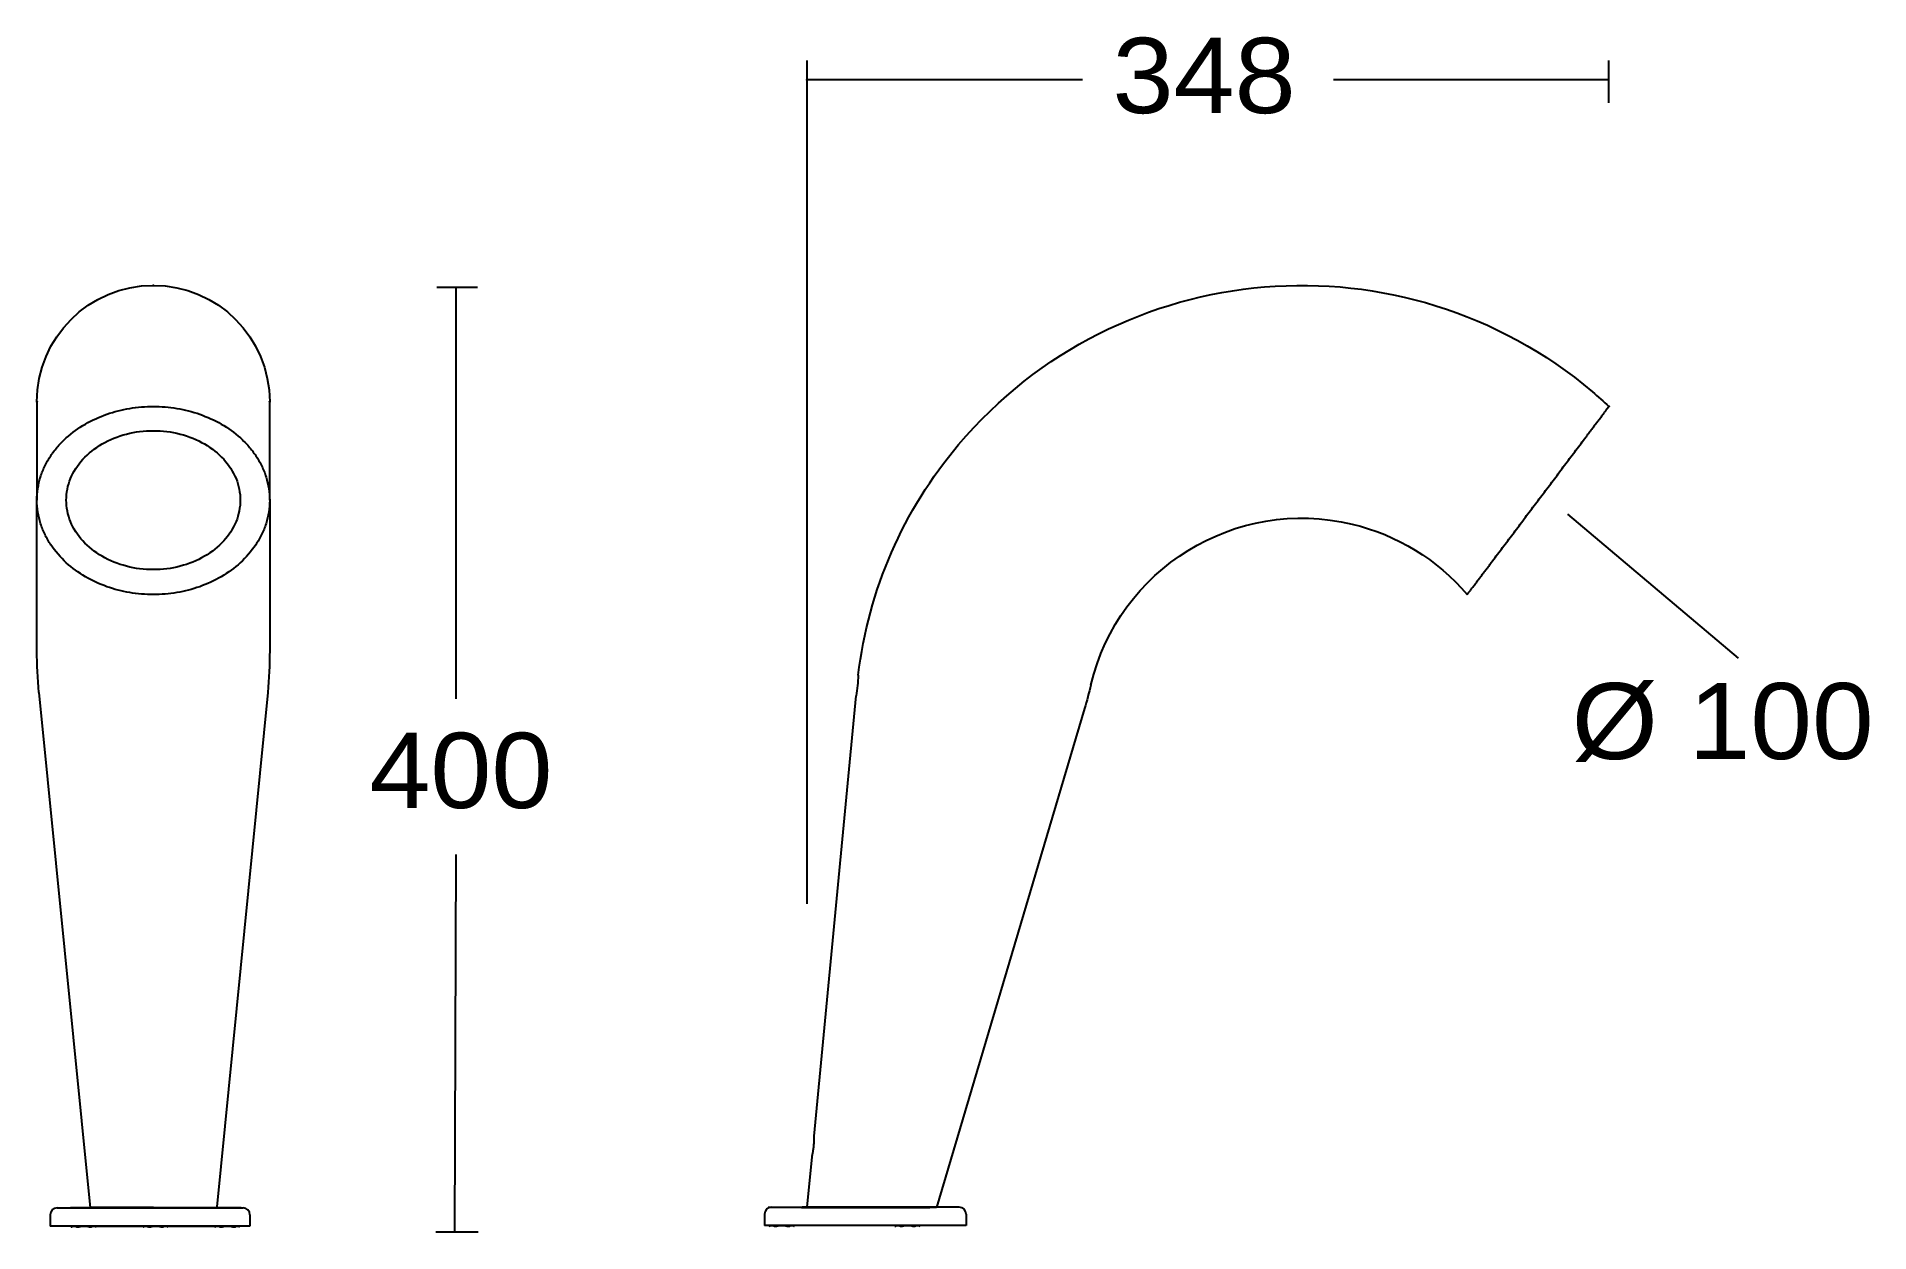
# Model space of a CAD drawing. Extents: x 15 to 189, y 57 to 170.
import ezdxf

# ---------------------------------------------------------------- set-up
doc = ezdxf.new("R2010")
doc.units = 0
doc.layers.add('LIVELLO_1', color=160, linetype='Continuous')
doc.styles.add('STD', font='txt')

# ---------------------------------------------------------------- blocks, each defined once
blk = doc.blocks.new('AI9-BLK1')
at = {"layer": 'LIVELLO_1', "color": 7}
for p, q in [((-13.71, -26.26), (-13.71, 53.74)), ((62.36, 49.73), (62.36, 53.74)), ((12.42, 51.91), (-13.71, 51.91)), ((62.36, 51.91), (36.24, 51.91)), ((-44.99, 32.21), (-48.85, 32.21)), ((-47.03, -6.82), (-47.03, 32.21)), ((-86.8, 21.36), (-86.8, 12.03)), ((-64.71, 12.03), (-64.71, 21.36)), ((-80.61, 17.37), (-80.34, 17.51)), ((-80.34, 17.51), (-80.07, 17.65)), ((-80.07, 17.65), (-79.79, 17.78)), ((-79.79, 17.78), (-79.5, 17.9)), ((-79.5, 17.9), (-79.21, 18.02)), ((-79.21, 18.02), (-78.91, 18.12)), ((-78.91, 18.12), (-78.61, 18.22)), ((-78.61, 18.22), (-78.31, 18.3)), ((-78.31, 18.3), (-77.99, 18.38)), ((-77.99, 18.38), (-77.68, 18.44)), ((-77.68, 18.44), (-77.36, 18.5)), ((-77.36, 18.5), (-77.05, 18.54)), ((-77.05, 18.54), (-76.72, 18.58)), ((-76.72, 18.58), (-76.4, 18.6)), ((-76.4, 18.6), (-76.08, 18.62)), ((-76.08, 18.62), (-75.75, 18.62)), ((-75.75, 18.62), (-75.43, 18.62)), ((-75.43, 18.62), (-75.11, 18.6)), ((-75.11, 18.6), (-74.78, 18.58)), ((-74.78, 18.58), (-74.46, 18.54)), ((-74.46, 18.54), (-74.14, 18.5)), ((-74.14, 18.5), (-73.83, 18.44)), ((-73.83, 18.44), (-73.51, 18.38)), ((-73.51, 18.38), (-73.2, 18.3)), ((-73.2, 18.3), (-72.9, 18.22)), ((-72.9, 18.22), (-72.59, 18.12)), ((-72.59, 18.12), (-72.3, 18.02)), ((-72.3, 18.02), (-72, 17.9)), ((-72, 17.9), (-71.72, 17.78)), ((-71.72, 17.78), (-71.44, 17.65)), ((-71.44, 17.65), (-71.17, 17.51)), ((-71.17, 17.51), (-70.9, 17.37)), ((-82.79, 15.48), (-82.62, 15.69)), ((-82.62, 15.69), (-82.43, 15.91)), ((-82.43, 15.91), (-82.24, 16.11)), ((-82.24, 16.11), (-82.03, 16.31)), ((-82.03, 16.31), (-81.82, 16.51)), ((-81.82, 16.51), (-81.59, 16.69)), ((-81.59, 16.69), (-81.36, 16.87)), ((-81.36, 16.87), (-81.12, 17.04)), ((-81.12, 17.04), (-80.86, 17.21)), ((-80.86, 17.21), (-80.61, 17.37)), ((-70.9, 17.37), (-70.64, 17.21)), ((-70.64, 17.21), (-70.39, 17.04)), ((-70.39, 17.04), (-70.15, 16.87)), ((-70.15, 16.87), (-69.92, 16.69)), ((-69.92, 16.69), (-69.69, 16.51)), ((-69.69, 16.51), (-69.48, 16.31)), ((-69.48, 16.31), (-69.27, 16.11)), ((-69.27, 16.11), (-69.07, 15.91)), ((-69.07, 15.91), (-68.89, 15.69)), ((-68.89, 15.69), (-68.71, 15.48)), ((-83.7, 13.82), (-83.61, 14.07)), ((-83.61, 14.07), (-83.5, 14.31)), ((-83.5, 14.31), (-83.38, 14.55)), ((-83.38, 14.55), (-83.25, 14.79)), ((-83.25, 14.79), (-83.11, 15.03)), ((-83.11, 15.03), (-82.96, 15.25)), ((-82.96, 15.25), (-82.79, 15.48)), ((-68.71, 15.48), (-68.55, 15.25)), ((-68.55, 15.25), (-68.4, 15.03)), ((-68.4, 15.03), (-68.26, 14.79)), ((-68.26, 14.79), (-68.13, 14.55)), ((-68.13, 14.55), (-68.01, 14.31)), ((-68.01, 14.31), (-67.9, 14.07)), ((-67.9, 14.07), (-67.81, 13.82)), ((-84.01, 12.03), (-84, 12.29)), ((-84, 12.29), (-83.98, 12.55)), ((-83.98, 12.55), (-83.95, 12.81)), ((-83.95, 12.81), (-83.91, 13.06)), ((-83.91, 13.06), (-83.85, 13.32)), ((-83.85, 13.32), (-83.78, 13.57)), ((-83.78, 13.57), (-83.7, 13.82)), ((-67.81, 13.82), (-67.73, 13.57)), ((-67.73, 13.57), (-67.66, 13.32)), ((-67.66, 13.32), (-67.6, 13.06)), ((-67.6, 13.06), (-67.56, 12.81)), ((-67.56, 12.81), (-67.52, 12.55)), ((-67.52, 12.55), (-67.51, 12.29)), ((-67.51, 12.29), (-67.5, 12.03)), ((-86.8, -2.26), (-86.8, 12.03)), ((-84, 11.77), (-84.01, 12.03)), ((-83.98, 11.51), (-84, 11.77)), ((-83.95, 11.26), (-83.98, 11.51)), ((-83.91, 11), (-83.95, 11.26)), ((-83.85, 10.75), (-83.91, 11)), ((-83.78, 10.49), (-83.85, 10.75)), ((-83.7, 10.24), (-83.78, 10.49)), ((-67.73, 10.49), (-67.81, 10.24)), ((-67.66, 10.75), (-67.73, 10.49)), ((-67.6, 11), (-67.66, 10.75)), ((-67.56, 11.26), (-67.6, 11)), ((-67.52, 11.51), (-67.56, 11.26)), ((-67.51, 11.77), (-67.52, 11.51)), ((-67.5, 12.03), (-67.51, 11.77)), ((-64.71, 12.03), (-64.71, -2.26)), ((58.42, 10.71), (74.63, -2.96)), ((-83.61, 9.99), (-83.7, 10.24)), ((-83.5, 9.75), (-83.61, 9.99)), ((-83.38, 9.51), (-83.5, 9.75)), ((-83.25, 9.27), (-83.38, 9.51)), ((-83.11, 9.04), (-83.25, 9.27)), ((-82.96, 8.81), (-83.11, 9.04)), ((-82.79, 8.59), (-82.96, 8.81)), ((-68.55, 8.81), (-68.71, 8.59)), ((-68.4, 9.04), (-68.55, 8.81)), ((-68.26, 9.27), (-68.4, 9.04)), ((-68.13, 9.51), (-68.26, 9.27)), ((-68.01, 9.75), (-68.13, 9.51)), ((-67.9, 9.99), (-68.01, 9.75)), ((-67.81, 10.24), (-67.9, 9.99)), ((-82.62, 8.37), (-82.79, 8.59)), ((-82.43, 8.16), (-82.62, 8.37)), ((-82.24, 7.95), (-82.43, 8.16)), ((-82.03, 7.75), (-82.24, 7.95)), ((-81.82, 7.56), (-82.03, 7.75)), ((-81.59, 7.37), (-81.82, 7.56)), ((-81.36, 7.19), (-81.59, 7.37)), ((-81.12, 7.02), (-81.36, 7.19)), ((-80.86, 6.85), (-81.12, 7.02)), ((-70.39, 7.02), (-70.64, 6.85)), ((-70.15, 7.19), (-70.39, 7.02)), ((-69.92, 7.37), (-70.15, 7.19)), ((-69.69, 7.56), (-69.92, 7.37)), ((-69.48, 7.75), (-69.69, 7.56)), ((-69.27, 7.95), (-69.48, 7.75)), ((-69.07, 8.16), (-69.27, 7.95)), ((-68.89, 8.37), (-69.07, 8.16)), ((-68.71, 8.59), (-68.89, 8.37)), ((-80.61, 6.7), (-80.86, 6.85)), ((-80.34, 6.55), (-80.61, 6.7)), ((-80.07, 6.41), (-80.34, 6.55)), ((-79.79, 6.28), (-80.07, 6.41)), ((-79.5, 6.16), (-79.79, 6.28)), ((-79.21, 6.04), (-79.5, 6.16)), ((-78.91, 5.94), (-79.21, 6.04)), ((-78.61, 5.85), (-78.91, 5.94)), ((-78.31, 5.76), (-78.61, 5.85)), ((-77.99, 5.68), (-78.31, 5.76)), ((-77.68, 5.62), (-77.99, 5.68)), ((-77.36, 5.56), (-77.68, 5.62)), ((-77.05, 5.52), (-77.36, 5.56)), ((-76.72, 5.48), (-77.05, 5.52)), ((-76.4, 5.46), (-76.72, 5.48)), ((-76.08, 5.44), (-76.4, 5.46)), ((-75.75, 5.44), (-76.08, 5.44)), ((-75.43, 5.44), (-75.75, 5.44)), ((-75.11, 5.46), (-75.43, 5.44)), ((-74.78, 5.48), (-75.11, 5.46)), ((-74.46, 5.52), (-74.78, 5.48)), ((-74.14, 5.56), (-74.46, 5.52)), ((-73.83, 5.62), (-74.14, 5.56)), ((-73.51, 5.68), (-73.83, 5.62)), ((-73.2, 5.76), (-73.51, 5.68)), ((-72.9, 5.85), (-73.2, 5.76)), ((-72.59, 5.94), (-72.9, 5.85)), ((-72.3, 6.04), (-72.59, 5.94)), ((-72, 6.16), (-72.3, 6.04)), ((-71.72, 6.28), (-72, 6.16)), ((-71.44, 6.41), (-71.72, 6.28)), ((-71.17, 6.55), (-71.44, 6.41)), ((-70.9, 6.7), (-71.17, 6.55)), ((-70.64, 6.85), (-70.9, 6.7)), ((-86.6, -6.22), (-81.76, -55.12)), ((-64.9, -6.22), (-69.73, -55.01)), ((-13.06, -48.31), (-9.07, -6.54)), ((12.61, -7.74), (-1.44, -55.07)), ((-47.13, -57.44), (-47.03, -21.59)), ((-13.71, -55.06), (-13.25, -50.28)), ((-84.88, -55.13), (-78.96, -55.13)), ((-83.61, -55.13), (-81.03, -55.13)), ((-81.03, -55.13), (-83.61, -55.13)), ((-80.64, -55.13), (-81.98, -55.13)), ((-75.75, -55.07), (-81.77, -55.07)), ((-80.64, -55.13), (-67.24, -55.13)), ((-75.75, -55.07), (-69.73, -55.07)), ((-69.49, -55.13), (-72.07, -55.13)), ((-17.42, -55.06), (-11.12, -55.06)), ((-14.23, -55.08), (-2.07, -55.08)), ((0.71, -55.06), (-14.17, -55.06)), ((-1.44, -55.07), (-13.71, -55.07)), ((-5.26, -55.06), (-1.56, -55.06)), ((-85.53, -55.77), (-85.53, -56.85)), ((-84.45, -56.85), (-85.53, -56.85)), ((-66.59, -56.85), (-84.45, -56.85)), ((-83.51, -56.95), (-83.41, -56.85)), ((-83.41, -56.85), (-81.24, -56.85)), ((-82.83, -56.95), (-83.01, -56.95)), ((-81.65, -56.95), (-81.82, -56.95)), ((-81.39, -56.85), (-69.65, -56.85)), ((-81.14, -56.95), (-81.24, -56.85)), ((-76.71, -56.95), (-76.6, -56.85)), ((-76.6, -56.85), (-74.44, -56.85)), ((-76.03, -56.95), (-76.2, -56.95)), ((-74.85, -56.95), (-75.02, -56.95)), ((-74.34, -56.95), (-74.44, -56.85)), ((-69.91, -56.95), (-69.8, -56.85)), ((-69.8, -56.85), (-67.64, -56.85)), ((-69.23, -56.95), (-69.4, -56.95)), ((-68.04, -56.95), (-68.22, -56.95)), ((-67.53, -56.95), (-67.64, -56.85)), ((-66.59, -55.77), (-66.59, -56.85)), ((-17.75, -55.71), (-17.75, -56.79)), ((1.37, -56.79), (-17.75, -56.79)), ((-17.32, -56.9), (-17.21, -56.79)), ((-17.21, -56.79), (-15.03, -56.79)), ((-16.63, -56.9), (-16.81, -56.9)), ((-15.44, -56.9), (-15.61, -56.9)), ((-14.92, -56.9), (-15.03, -56.79)), ((-5.38, -56.9), (-5.27, -56.79)), ((-5.27, -56.79), (-3.09, -56.79)), ((-4.69, -56.9), (-4.86, -56.9)), ((-3.49, -56.9), (-3.67, -56.9)), ((-2.98, -56.9), (-3.09, -56.79)), ((1.37, -55.71), (1.37, -56.79)), ((-44.94, -57.44), (-48.95, -57.44))]:
    blk.add_line(p, q, dxfattribs=at)
blk.add_lwpolyline([(-67.43, -55.13), (-70.01, -55.13), (-67.43, -55.13)], dxfattribs=at)
for centre, major_axis, ratio in [((-13.71, 51.91), (-0.0016, -0.0255), 0.977923), ((-75.75, 32.41), (-0.0239, 0), 0.978655), ((-75.75, 32.41), (-0.0239, 0), 0.978655), ((-47.03, 32.21), (-0.0239, 0), 0.978655), ((-86.8, 21.36), (-0.025, 0), 0.938159), ((-86.8, 21.36), (-0.025, 0), 0.938159), ((-86.8, 21.36), (-0.025, 0), 0.938159), ((-64.71, 21.36), (-0.0239, 0), 0.982275), ((-64.71, 21.36), (-0.0239, 0), 0.982275), ((-64.71, 21.36), (-0.0239, 0), 0.982275), ((62.37, 20.92), (-0.0005, -0.0255), 0.938996), ((62.37, 20.92), (-0.0005, -0.0255), 0.938996), ((62.37, 20.92), (-0.0005, -0.0255), 0.938996), ((-81.77, -55.07), (-0.0239, 0), 0.982275), ((-81.77, -55.07), (-0.0239, 0), 0.982275), ((-14.23, -55.08), (-0.0245, 0), 0.957746), ((-14.23, -55.08), (-0.0245, 0), 0.957746), ((-13.71, -55.06), (-0.0016, -0.0255), 0.977923)]:
    blk.add_ellipse(centre, major_axis=major_axis, ratio=ratio, dxfattribs=at)
for points, knots in [([(0.66, 17.3), (15.88, 35.29), (42.8, 37.53), (60.8, 22.31), (61.33, 21.86), (61.85, 21.4), (62.36, 20.92)], [0, 0, 0, 0, 1, 1, 1, 2, 2, 2, 2]), ([(-75.75, 3.07), (-76.5, 3.07), (-77.25, 3.13), (-77.99, 3.26), (-78.73, 3.38), (-79.46, 3.57), (-80.16, 3.82), (-80.87, 4.07), (-81.55, 4.39), (-82.2, 4.76), (-82.84, 5.14), (-83.45, 5.58), (-84.01, 6.09), (-84.56, 6.6), (-85.06, 7.17), (-85.47, 7.79), (-85.68, 8.1), (-85.87, 8.43), (-86.03, 8.76), (-86.19, 9.1), (-86.33, 9.45), (-86.45, 9.8), (-86.56, 10.16), (-86.65, 10.52), (-86.71, 10.89), (-86.77, 11.26), (-86.8, 11.64), (-86.8, 12.01), (-86.8, 12.38), (-86.77, 12.76), (-86.71, 13.13), (-86.65, 13.5), (-86.57, 13.87), (-86.46, 14.22), (-86.35, 14.58), (-86.21, 14.93), (-86.04, 15.26), (-85.88, 15.6), (-85.69, 15.92), (-85.49, 16.24), (-85.28, 16.55), (-85.05, 16.85), (-84.8, 17.13), (-84.56, 17.41), (-84.3, 17.68), (-84.02, 17.93), (-83.46, 18.43), (-82.85, 18.87), (-82.2, 19.25), (-81.55, 19.62), (-80.87, 19.93), (-80.16, 20.18), (-79.46, 20.43), (-78.73, 20.61), (-77.99, 20.74), (-77.25, 20.86), (-76.5, 20.92), (-75.75, 20.92)], [0, 0, 0, 0, 1, 1, 1, 2, 2, 2, 3, 3, 3, 4, 4, 4, 5, 5, 5, 6, 6, 6, 7, 7, 7, 8, 8, 8, 9, 9, 9, 10, 10, 10, 11, 11, 11, 12, 12, 12, 13, 13, 13, 14, 14, 14, 15, 15, 15, 16, 16, 16, 17, 17, 17, 18, 18, 18, 19, 19, 19, 19]), ([(-75.75, 20.92), (-75.01, 20.92), (-74.26, 20.86), (-73.52, 20.74), (-72.78, 20.61), (-72.05, 20.43), (-71.34, 20.18), (-70.64, 19.93), (-69.95, 19.62), (-69.3, 19.25), (-68.65, 18.87), (-68.04, 18.43), (-67.49, 17.93), (-67.21, 17.68), (-66.95, 17.41), (-66.7, 17.13), (-66.46, 16.85), (-66.23, 16.55), (-66.02, 16.24), (-65.81, 15.92), (-65.63, 15.6), (-65.47, 15.26), (-65.3, 14.93), (-65.16, 14.58), (-65.05, 14.22), (-64.94, 13.87), (-64.85, 13.5), (-64.8, 13.13), (-64.74, 12.76), (-64.71, 12.38), (-64.71, 12.01), (-64.71, 11.64), (-64.74, 11.26), (-64.8, 10.89), (-64.86, 10.52), (-64.94, 10.16), (-65.06, 9.8), (-65.17, 9.45), (-65.31, 9.1), (-65.48, 8.76), (-65.64, 8.43), (-65.83, 8.1), (-66.04, 7.79), (-66.45, 7.17), (-66.95, 6.6), (-67.5, 6.09), (-68.06, 5.58), (-68.66, 5.14), (-69.31, 4.76), (-69.96, 4.39), (-70.64, 4.07), (-71.35, 3.82), (-72.05, 3.57), (-72.78, 3.38), (-73.52, 3.26), (-74.26, 3.13), (-75.01, 3.07), (-75.75, 3.07)], [0, 0, 0, 0, 1, 1, 1, 2, 2, 2, 3, 3, 3, 4, 4, 4, 5, 5, 5, 6, 6, 6, 7, 7, 7, 8, 8, 8, 9, 9, 9, 10, 10, 10, 11, 11, 11, 12, 12, 12, 13, 13, 13, 14, 14, 14, 15, 15, 15, 16, 16, 16, 17, 17, 17, 18, 18, 18, 19, 19, 19, 19]), ([(48.92, 3.07), (48.92, 3.07), (48.92, 3.07), (48.92, 3.07), (48.92, 3.07), (48.92, 3.07), (48.92, 3.07), (48.92, 3.08), (48.92, 3.08), (48.92, 3.08), (48.92, 3.08), (48.92, 3.08), (48.92, 3.08), (48.92, 3.08), (48.92, 3.08), (48.92, 3.08), (48.92, 3.08), (48.93, 3.08), (48.93, 3.09), (48.93, 3.09), (48.93, 3.09), (48.93, 3.09), (48.93, 3.09), (48.94, 3.1), (48.94, 3.1), (48.94, 3.1), (48.94, 3.11), (48.95, 3.11), (48.95, 3.11), (48.95, 3.12), (48.95, 3.12), (48.95, 3.12), (48.96, 3.13), (48.96, 3.13), (48.97, 3.14), (48.97, 3.14), (48.98, 3.15), (48.98, 3.16), (48.99, 3.17), (48.99, 3.17), (49, 3.18), (49, 3.18), (49.01, 3.19), (49.02, 3.2), (49.03, 3.22), (49.04, 3.23), (49.05, 3.25), (49.06, 3.26), (49.07, 3.27), (49.08, 3.28), (49.09, 3.3), (49.1, 3.31), (49.11, 3.32), (49.12, 3.34), (49.13, 3.35), (49.13, 3.36), (49.15, 3.38), (49.16, 3.39), (49.18, 3.42), (49.2, 3.44), (49.22, 3.47), (49.24, 3.5), (49.26, 3.52), (49.28, 3.55), (49.3, 3.58), (49.32, 3.6), (49.34, 3.63), (49.36, 3.66), (49.38, 3.68), (49.4, 3.71), (49.44, 3.76), (49.48, 3.81), (49.52, 3.87), (49.56, 3.92), (49.6, 3.97), (49.64, 4.03), (49.68, 4.08), (49.72, 4.13), (49.76, 4.19), (49.8, 4.24), (49.84, 4.29), (49.88, 4.35), (49.92, 4.4), (49.96, 4.45), (50, 4.51), (50.04, 4.56), (50.08, 4.61), (50.12, 4.66), (50.2, 4.77), (50.28, 4.88), (50.35, 4.98), (50.44, 5.09), (50.52, 5.2), (50.6, 5.3), (50.68, 5.41), (50.76, 5.52), (50.84, 5.62), (50.92, 5.73), (51, 5.83), (51.08, 5.94), (51.16, 6.05), (51.24, 6.15), (51.32, 6.26), (51.48, 6.47), (51.64, 6.68), (51.8, 6.9), (51.96, 7.11), (52.12, 7.32), (52.28, 7.53), (52.44, 7.74), (52.6, 7.96), (52.76, 8.17), (52.92, 8.38), (53.08, 8.6), (53.24, 8.81), (53.4, 9.02), (53.56, 9.23), (53.72, 9.45), (53.88, 9.66), (54.04, 9.87), (54.2, 10.08), (54.36, 10.3), (54.52, 10.51), (54.68, 10.72), (55, 11.14), (55.32, 11.57), (55.64, 11.99), (55.96, 12.42), (56.28, 12.84), (56.6, 13.27), (56.76, 13.48), (56.92, 13.7), (57.08, 13.91), (57.24, 14.12), (57.4, 14.33), (57.56, 14.54), (57.72, 14.76), (57.88, 14.97), (58.04, 15.18), (58.2, 15.39), (58.36, 15.61), (58.52, 15.82), (58.68, 16.03), (58.84, 16.24), (59, 16.46), (59.16, 16.67), (59.32, 16.88), (59.48, 17.09), (59.64, 17.31), (59.8, 17.52), (59.96, 17.73), (60.04, 17.84), (60.12, 17.95), (60.2, 18.05), (60.28, 18.16), (60.36, 18.26), (60.44, 18.37), (60.52, 18.48), (60.6, 18.58), (60.68, 18.69), (60.76, 18.79), (60.84, 18.9), (60.92, 19.01), (61, 19.11), (61.08, 19.22), (61.16, 19.32), (61.2, 19.38), (61.24, 19.43), (61.28, 19.49), (61.32, 19.54), (61.36, 19.59), (61.4, 19.64), (61.45, 19.7), (61.48, 19.75), (61.52, 19.8), (61.57, 19.86), (61.6, 19.91), (61.65, 19.96), (61.68, 20.02), (61.72, 20.07), (61.76, 20.12), (61.8, 20.17), (61.85, 20.23), (61.88, 20.28), (61.9, 20.31), (61.93, 20.33), (61.94, 20.36), (61.97, 20.39), (61.98, 20.41), (62, 20.44), (62.02, 20.47), (62.04, 20.49), (62.07, 20.52), (62.08, 20.55), (62.1, 20.57), (62.12, 20.6), (62.13, 20.61), (62.14, 20.63), (62.15, 20.64), (62.17, 20.65), (62.17, 20.67), (62.18, 20.68), (62.19, 20.69), (62.2, 20.7), (62.21, 20.72), (62.22, 20.73), (62.24, 20.75), (62.25, 20.76), (62.25, 20.77), (62.26, 20.79), (62.28, 20.8), (62.28, 20.8), (62.29, 20.81), (62.29, 20.82), (62.3, 20.83), (62.3, 20.83), (62.3, 20.84), (62.31, 20.85), (62.31, 20.85), (62.32, 20.86), (62.32, 20.86), (62.32, 20.87), (62.33, 20.87), (62.33, 20.87), (62.33, 20.87), (62.34, 20.88), (62.34, 20.88), (62.34, 20.88), (62.34, 20.89), (62.35, 20.89), (62.35, 20.9), (62.35, 20.9), (62.35, 20.9), (62.35, 20.9), (62.35, 20.9), (62.35, 20.9), (62.36, 20.91), (62.36, 20.91), (62.36, 20.91), (62.36, 20.91), (62.36, 20.91), (62.36, 20.91), (62.36, 20.91), (62.36, 20.91), (62.36, 20.91), (62.36, 20.92), (62.36, 20.92), (62.36, 20.92), (62.36, 20.92), (62.36, 20.92), (62.36, 20.92), (62.36, 20.92), (62.36, 20.92)], [0, 0, 0, 0, 1, 1, 1, 2, 2, 2, 3, 3, 3, 4, 4, 4, 5, 5, 5, 6, 6, 6, 7, 7, 7, 8, 8, 8, 9, 9, 9, 10, 10, 10, 11, 11, 11, 12, 12, 12, 13, 13, 13, 14, 14, 14, 15, 15, 15, 16, 16, 16, 17, 17, 17, 18, 18, 18, 19, 19, 19, 20, 20, 20, 21, 21, 21, 22, 22, 22, 23, 23, 23, 24, 24, 24, 25, 25, 25, 26, 26, 26, 27, 27, 27, 28, 28, 28, 29, 29, 29, 30, 30, 30, 31, 31, 31, 32, 32, 32, 33, 33, 33, 34, 34, 34, 35, 35, 35, 36, 36, 36, 37, 37, 37, 38, 38, 38, 39, 39, 39, 40, 40, 40, 41, 41, 41, 42, 42, 42, 43, 43, 43, 44, 44, 44, 45, 45, 45, 46, 46, 46, 47, 47, 47, 48, 48, 48, 49, 49, 49, 50, 50, 50, 51, 51, 51, 52, 52, 52, 53, 53, 53, 54, 54, 54, 55, 55, 55, 56, 56, 56, 57, 57, 57, 58, 58, 58, 59, 59, 59, 60, 60, 60, 61, 61, 61, 62, 62, 62, 63, 63, 63, 64, 64, 64, 65, 65, 65, 66, 66, 66, 67, 67, 67, 68, 68, 68, 69, 69, 69, 70, 70, 70, 71, 71, 71, 72, 72, 72, 73, 73, 73, 74, 74, 74, 75, 75, 75, 76, 76, 76, 77, 77, 77, 78, 78, 78, 79, 79, 79, 80, 80, 80, 81, 81, 81, 82, 82, 82, 83, 83, 83, 84, 84, 84, 84]), ([(13.21, -5.51), (15.83, 5.55), (26.93, 12.39), (37.99, 9.76), (42.25, 8.75), (46.08, 6.41), (48.92, 3.07)], [0, 0, 0, 0, 1, 1, 1, 2, 2, 2, 2]), ([(-13.25, -50.28), (-13.25, -50.28), (-13.25, -50.28), (-13.25, -50.28), (-13.25, -50.28), (-13.25, -50.28), (-13.25, -50.28), (-13.25, -50.28), (-13.25, -50.28), (-13.25, -50.28), (-13.25, -50.28), (-13.25, -50.28), (-13.25, -50.28), (-13.25, -50.27), (-13.25, -50.27), (-13.25, -50.27), (-13.25, -50.27), (-13.25, -50.27), (-13.25, -50.27), (-13.25, -50.26), (-13.25, -50.26), (-13.25, -50.26), (-13.25, -50.26), (-13.25, -50.25), (-13.25, -50.25), (-13.24, -50.25), (-13.24, -50.24), (-13.24, -50.23), (-13.24, -50.23), (-13.24, -50.22), (-13.24, -50.22), (-13.23, -50.21), (-13.23, -50.2), (-13.23, -50.2), (-13.23, -50.19), (-13.23, -50.19), (-13.23, -50.18), (-13.22, -50.17), (-13.22, -50.16), (-13.22, -50.15), (-13.22, -50.14), (-13.22, -50.12), (-13.21, -50.11), (-13.21, -50.1), (-13.21, -50.09), (-13.2, -50.08), (-13.2, -50.07), (-13.2, -50.05), (-13.2, -50.04), (-13.19, -50.03), (-13.19, -50.02), (-13.19, -50.01), (-13.18, -49.98), (-13.18, -49.96), (-13.18, -49.94), (-13.17, -49.92), (-13.17, -49.89), (-13.16, -49.87), (-13.16, -49.84), (-13.15, -49.82), (-13.15, -49.8), (-13.15, -49.78), (-13.14, -49.75), (-13.14, -49.73), (-13.13, -49.68), (-13.12, -49.64), (-13.12, -49.59), (-13.11, -49.54), (-13.1, -49.49), (-13.1, -49.45), (-13.09, -49.4), (-13.09, -49.36), (-13.08, -49.31), (-13.08, -49.26), (-13.08, -49.21), (-13.07, -49.17), (-13.07, -49.12), (-13.07, -49.07), (-13.06, -49.02), (-13.06, -48.98), (-13.06, -48.93), (-13.06, -48.88), (-13.06, -48.86), (-13.06, -48.84), (-13.06, -48.81), (-13.06, -48.79), (-13.06, -48.76), (-13.06, -48.74), (-13.06, -48.74), (-13.06, -48.67), (-13.06, -48.67), (-13.06, -48.65), (-13.06, -48.62), (-13.06, -48.6), (-13.06, -48.6), (-13.06, -48.56), (-13.06, -48.56), (-13.06, -48.56), (-13.06, -48.53), (-13.06, -48.53), (-13.06, -48.52), (-13.06, -48.51), (-13.06, -48.49), (-13.06, -48.48), (-13.06, -48.47), (-13.06, -48.46), (-13.06, -48.45), (-13.06, -48.43), (-13.06, -48.42), (-13.06, -48.42), (-13.06, -48.41), (-13.06, -48.4), (-13.06, -48.4), (-13.06, -48.39), (-13.06, -48.39), (-13.06, -48.38), (-13.06, -48.37), (-13.06, -48.37), (-13.06, -48.36), (-13.06, -48.36), (-13.06, -48.35), (-13.06, -48.35), (-13.06, -48.34), (-13.06, -48.34), (-13.06, -48.34), (-13.06, -48.34), (-13.06, -48.33), (-13.06, -48.33), (-13.06, -48.33), (-13.06, -48.33), (-13.06, -48.33), (-13.06, -48.33), (-13.06, -48.33), (-13.06, -48.33), (-13.06, -48.32), (-13.06, -48.32), (-13.06, -48.32), (-13.06, -48.32), (-13.06, -48.32), (-13.06, -48.32), (-13.06, -48.31), (-13.06, -48.31)], [0, 0, 0, 0, 1, 1, 1, 2, 2, 2, 3, 3, 3, 4, 4, 4, 5, 5, 5, 6, 6, 6, 7, 7, 7, 8, 8, 8, 9, 9, 9, 10, 10, 10, 11, 11, 11, 12, 12, 12, 13, 13, 13, 14, 14, 14, 15, 15, 15, 16, 16, 16, 17, 17, 17, 18, 18, 18, 19, 19, 19, 20, 20, 20, 21, 21, 21, 22, 22, 22, 23, 23, 23, 24, 24, 24, 25, 25, 25, 26, 26, 26, 27, 27, 27, 28, 28, 28, 29, 29, 29, 30, 30, 30, 31, 31, 31, 32, 32, 32, 33, 33, 33, 34, 34, 34, 35, 35, 35, 36, 36, 36, 37, 37, 37, 38, 38, 38, 39, 39, 39, 40, 40, 40, 41, 41, 41, 42, 42, 42, 43, 43, 43, 44, 44, 44, 45, 45, 45, 46, 46, 46, 47, 47, 47, 47]), ([(-83.01, -56.95), (-83.14, -56.81), (-83.37, -56.81), (-83.51, -56.95), (-83.51, -56.95), (-83.51, -56.95), (-83.51, -56.95)], [0, 0, 0, 0, 1, 1, 1, 2, 2, 2, 2]), ([(-81.14, -56.95), (-81.27, -56.81), (-81.5, -56.81), (-81.64, -56.95), (-81.64, -56.95), (-81.65, -56.95), (-81.65, -56.95)], [0, 0, 0, 0, 1, 1, 1, 2, 2, 2, 2]), ([(-76.2, -56.95), (-76.34, -56.81), (-76.57, -56.81), (-76.7, -56.95), (-76.71, -56.95), (-76.71, -56.95), (-76.71, -56.95)], [0, 0, 0, 0, 1, 1, 1, 2, 2, 2, 2]), ([(-74.34, -56.95), (-74.47, -56.81), (-74.7, -56.81), (-74.84, -56.95), (-74.84, -56.95), (-74.84, -56.95), (-74.85, -56.95)], [0, 0, 0, 0, 1, 1, 1, 2, 2, 2, 2]), ([(-69.4, -56.95), (-69.54, -56.81), (-69.76, -56.81), (-69.9, -56.95), (-69.91, -56.95), (-69.91, -56.95), (-69.91, -56.95)], [0, 0, 0, 0, 1, 1, 1, 2, 2, 2, 2]), ([(-67.53, -56.95), (-67.67, -56.81), (-67.89, -56.81), (-68.03, -56.95), (-68.04, -56.95), (-68.04, -56.95), (-68.04, -56.95)], [0, 0, 0, 0, 1, 1, 1, 2, 2, 2, 2]), ([(-16.81, -56.9), (-16.94, -56.76), (-17.17, -56.76), (-17.31, -56.89), (-17.32, -56.9), (-17.32, -56.9), (-17.32, -56.9)], [0, 0, 0, 0, 1, 1, 1, 2, 2, 2, 2]), ([(-14.92, -56.9), (-15.06, -56.76), (-15.29, -56.76), (-15.43, -56.89), (-15.43, -56.9), (-15.43, -56.9), (-15.44, -56.9)], [0, 0, 0, 0, 1, 1, 1, 2, 2, 2, 2]), ([(-4.86, -56.9), (-5, -56.76), (-5.23, -56.76), (-5.37, -56.89), (-5.37, -56.9), (-5.37, -56.9), (-5.38, -56.9)], [0, 0, 0, 0, 1, 1, 1, 2, 2, 2, 2]), ([(-2.98, -56.9), (-3.12, -56.76), (-3.35, -56.76), (-3.48, -56.89), (-3.49, -56.9), (-3.49, -56.9), (-3.49, -56.9)], [0, 0, 0, 0, 1, 1, 1, 2, 2, 2, 2])]:
    blk.add_open_spline(points, degree=3, knots=knots, dxfattribs=at)
for points in [[(-86.8, 21.36), (-86.8, 27.46), (-81.85, 32.41), (-75.75, 32.41)], [(-75.75, 32.41), (-69.65, 32.41), (-64.71, 27.46), (-64.71, 21.36)], [(-8.87, -4.57), (-7.9, 3.49), (-4.59, 11.1), (0.66, 17.3)], [(-86.6, -6.22), (-86.73, -4.9), (-86.8, -3.58), (-86.8, -2.26)], [(-64.71, -2.26), (-64.71, -3.58), (-64.78, -4.9), (-64.9, -6.22)], [(-8.87, -4.57), (-8.88, -4.91), (-8.9, -5.24), (-8.94, -5.57)], [(-8.94, -5.57), (-8.97, -5.89), (-9.01, -6.22), (-9.07, -6.54)], [(13.21, -5.51), (13.03, -6.26), (12.83, -7), (12.61, -7.74)], [(-84.88, -55.13), (-85.24, -55.13), (-85.53, -55.42), (-85.53, -55.77)], [(-66.59, -55.77), (-66.59, -55.42), (-66.88, -55.13), (-67.24, -55.13)], [(-17.09, -55.06), (-17.45, -55.06), (-17.75, -55.35), (-17.75, -55.71)], [(1.37, -55.71), (1.37, -55.35), (1.07, -55.06), (0.71, -55.06)], [(-81.82, -56.95), (-82.14, -56.81), (-82.51, -56.81), (-82.83, -56.95)], [(-75.02, -56.95), (-75.34, -56.81), (-75.71, -56.81), (-76.03, -56.95)], [(-68.22, -56.95), (-68.54, -56.81), (-68.91, -56.81), (-69.23, -56.95)], [(-15.61, -56.9), (-15.94, -56.76), (-16.31, -56.76), (-16.63, -56.9)], [(-3.67, -56.9), (-3.99, -56.76), (-4.36, -56.76), (-4.69, -56.9)]]:
    blk.add_open_spline(points, degree=3, dxfattribs=at)
at = {"layer": 'LIVELLO_1', "color": 7, "attachment_point": 1, "style": 'STD'}
for s, insert, char_height in [('\\fMyriad Roman|b0|i0;\\H7.1481;\\W1.09;\\C7;348', (15.26, 55.9), 7.1481), ('\\fMyriad Roman|b0|i0;\\H7.2173;\\W1.09;\\C7;Ø 100', (58.83, -5.32), 7.2173), ('\\fMyriad Roman|b0|i0;\\H7.1442;\\W1.09;\\C7;400', (-55.25, -10.04), 7.1442)]:
    blk.add_mtext(s, dxfattribs=dict(at, insert=insert, char_height=char_height))

msp = doc.modelspace()

# ---------------------------------------------------------------- block references
at = {"layer": 'LIVELLO_1', "color": 7}
msp.add_blockref('AI9-BLK1', (102.122276, 114.315072), dxfattribs=at)

doc.saveas('drawing.dxf')
